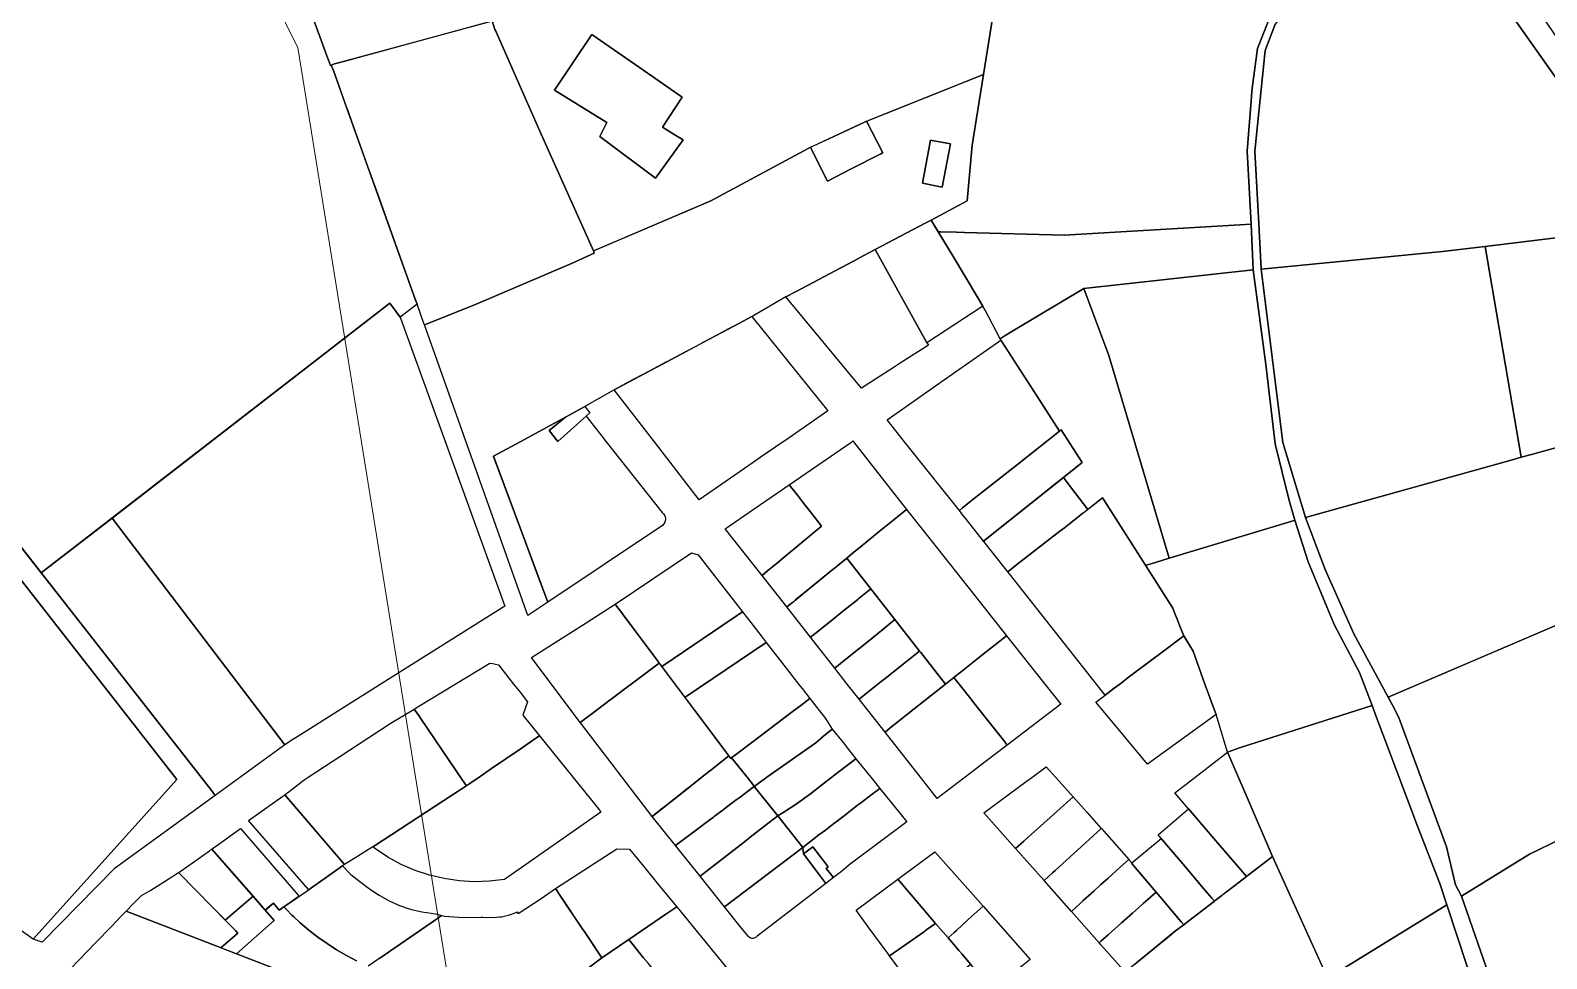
# Model space of a CAD drawing. Header units: metres. Extents: x 3 to 1027712, y 40 to 4430649.
# Drawn here: x 511568.1 to 511958.8, y 4410248 to 4410487.1 of the extents above; entities that cross this region are included whole.
import ezdxf

# ---------------------------------------------------------------- set-up
doc = ezdxf.new("R2010")
doc.units = ezdxf.units.M
doc.header["$MEASUREMENT"] = 0
doc.layers.add('A.ES.SDGC.CP.07003.cadastralparcel — CadastralParcel', color=1, linetype='Continuous')
doc.layers.add('Tuberias_distribucion_agua_ABAQUA', color=5, linetype='Continuous', lineweight=30)
doc.layers.add('Zonas_Interes_Minero_5_km', color=7, linetype='Continuous', lineweight=9, true_color=0xc0fac1)

msp = doc.modelspace()

# ---------------------------------------------------------------- linework, layer by layer
at = {"layer": 'A.ES.SDGC.CP.07003.cadastralparcel — CadastralParcel', "color": 7, "linetype": 'Continuous', "flags": 128}
for points in [[(511672.93, 4410571.28), (511692.8, 4410561.59), (511706.17, 4410555.14), (511717.67, 4410549.59), (511729.97, 4410501.22), (511648.78, 4410479.14), (511646.52, 4410478.53), (511645.43, 4410478.1), (511644.19, 4410481.53), (511637.51, 4410499.94), (511631.71, 4410515.9), (511627.51, 4410527.47), (511622.96, 4410540.02), (511622.47, 4410541.36), (511614.72, 4410559.42), (511610.64, 4410568.92), (511597.58, 4410597.58), (511592.65, 4410608.19), (511594.44, 4410607.37), (511614.77, 4410598.04), (511655.43, 4410579.81), (511672.93, 4410571.28)], [(511687.09, 4410489.56), (511729.97, 4410501.22), (511717.67, 4410549.59), (511741.3, 4410538.18), (511745.45, 4410536.17), (511750.09, 4410533.94), (511761.97, 4410531.02), (511765.93, 4410530.06), (511782.95, 4410527.85), (511786.84, 4410527.35), (511790.56, 4410526.87), (511807.49, 4410524.68), (511812.86, 4410523.87), (511821.18, 4410522.61), (511813.68, 4410475.77), (511783.07, 4410463.52), (511768.51, 4410456.73), (511743.42, 4410443.24), (511713.89, 4410430.64), (511713.18, 4410430.34), (511699.43, 4410461.15), (511688.02, 4410486.89), (511687.8, 4410487.35), (511687.09, 4410489.56)], [(511991.03, 4410438.34), (511970.3, 4410434.83), (511942.94, 4410431.48), (511931.97, 4410430.14), (511885.21, 4410425.63), (511884.62, 4410437.28), (511883.61, 4410456), (511886.27, 4410481.92), (511888.8, 4410488.47), (511904.97, 4410510.33), (511905.88, 4410514.18), (511917.63, 4410514.46), (511939.76, 4410515.06), (511940.41, 4410515.15), (511955.08, 4410494.47), (511972.86, 4410468.58), (511981.59, 4410455.44), (511991.03, 4410438.34)], [(511687.8, 4410487.35), (511688.02, 4410486.89), (511699.43, 4410461.15), (511713.18, 4410430.34), (511713.43, 4410429.77), (511707.52, 4410427.09), (511682.41, 4410416.38), (511669.64, 4410411.3), (511669.53, 4410411.63), (511667.76, 4410416.6), (511667.3, 4410417.85), (511667.31, 4410417.85), (511649.67, 4410467.13), (511646.25, 4410476.83), (511645.65, 4410478.19), (511646.52, 4410478.53), (511648.78, 4410479.14), (511687.09, 4410489.56), (511687.8, 4410487.35)], [(511716.64, 4410463.39), (511703.21, 4410471.74), (511712.76, 4410486.05), (511726.19, 4410476.81), (511736.04, 4410469.95), (511730.97, 4410462.2), (511734.43, 4410460.09), (511736.34, 4410458.92), (511729.18, 4410449.08), (511714.85, 4410459.81), (511716.64, 4410463.39)], [(511703.21, 4410471.74), (511716.64, 4410463.39), (511714.85, 4410459.81), (511729.18, 4410449.08), (511736.34, 4410458.92), (511734.43, 4410460.09), (511730.97, 4410462.2), (511736.04, 4410469.95), (511726.19, 4410476.81), (511712.76, 4410486.05), (511703.21, 4410471.74)], [(511800.24, 4410438.28), (511798.7, 4410437.47), (511785.83, 4410430.66), (511782.71, 4410429.01), (511780.41, 4410427.79), (511776.97, 4410425.97), (511765.43, 4410419.86), (511762.79, 4410418.46), (511754.07, 4410413.43), (511753.7, 4410413.23), (511752.89, 4410412.81), (511750.49, 4410411.54), (511749.4, 4410410.96), (511748.02, 4410410.23), (511746.49, 4410409.41), (511741.55, 4410406.79), (511741.02, 4410406.51), (511737.1, 4410404.43), (511736.79, 4410404.27), (511732.1, 4410401.77), (511731.86, 4410401.65), (511727.73, 4410399.45), (511721.98, 4410396.4), (511721.4, 4410396.1), (511718.53, 4410394.57), (511710.99, 4410390.23), (511706.92, 4410388.02), (511706.01, 4410387.52), (511694.29, 4410381.15), (511687.44, 4410377.43), (511687.42, 4410377.42), (511701.42, 4410339.82), (511696.32, 4410336.4), (511682.57, 4410375), (511669.64, 4410411.3), (511682.41, 4410416.38), (511707.52, 4410427.09), (511713.43, 4410429.77), (511713.18, 4410430.34), (511743.42, 4410443.24), (511768.51, 4410456.73), (511769.15, 4410457.03), (511771.38, 4410452.47), (511773.48, 4410448.29), (511779.64, 4410451.49), (511787.27, 4410455.32), (511787.7, 4410455.57), (511787.78, 4410455.6), (511783.57, 4410463.73), (511783.64, 4410463.75), (511813.68, 4410475.77), (511810.78, 4410457.6), (511809.54, 4410443.2), (511800.24, 4410438.28)], [(511774.03, 4410459.31), (511775.12, 4410459.82), (511783.07, 4410463.52), (511783.5, 4410463.7), (511783.57, 4410463.73), (511787.78, 4410455.6), (511787.7, 4410455.57), (511787.27, 4410455.32), (511779.64, 4410451.49), (511773.48, 4410448.29), (511771.38, 4410452.47), (511771.18, 4410452.87), (511769.15, 4410457.03), (511774.03, 4410459.31)], [(511800.07, 4410458.87), (511805.19, 4410457.91), (511803.08, 4410446.77), (511797.97, 4410447.73), (511800.07, 4410458.87)], [(511800.07, 4410458.87), (511797.97, 4410447.73), (511803.08, 4410446.77), (511805.19, 4410457.91), (511800.07, 4410458.87)], [(511568.89, 4410253.05), (511556.38, 4410261.86), (511469.55, 4410366.65), (511438.21, 4410406.74), (511487.65, 4410445.38), (511605.9, 4410294.13), (511568.89, 4410253.05)], [(511813.54, 4410416.1), (511799.14, 4410406.66), (511798.61, 4410407.61), (511792.08, 4410419.39), (511790.71, 4410421.85), (511785.83, 4410430.66), (511798.7, 4410437.47), (511800.24, 4410438.28), (511806.04, 4410428.61), (511812.17, 4410418.39), (511813.54, 4410416.1)], [(511817.97, 4410407.71), (511814.15, 4410415.03), (511813.54, 4410416.1), (511812.17, 4410418.39), (511806.04, 4410428.61), (511802.04, 4410435.27), (511802.63, 4410435.22), (511806.78, 4410435.11), (511808.84, 4410435.05), (511834.46, 4410434.34), (511882.63, 4410437.18), (511883.22, 4410425.44), (511839.58, 4410420.61), (511821.88, 4410410.04), (511819.02, 4410408.33), (511817.97, 4410407.71)], [(512010.51, 4410393.26), (511954.88, 4410377.9), (511952.23, 4410377.16), (511942.94, 4410431.48), (511970.3, 4410434.83), (511989.37, 4410438.06), (512010.51, 4410393.26)], [(511890.81, 4410380.99), (511885.21, 4410425.63), (511931.97, 4410430.14), (511942.94, 4410431.48), (511952.23, 4410377.16), (511949.63, 4410376.44), (511896.68, 4410361.68), (511890.81, 4410380.99)], [(511782.71, 4410429.01), (511785.83, 4410430.66), (511790.71, 4410421.85), (511792.08, 4410419.39), (511798.61, 4410407.61), (511799.14, 4410406.66), (511799.5, 4410406), (511792.26, 4410401.37), (511790.68, 4410400.36), (511782.31, 4410395), (511762.79, 4410418.46), (511765.43, 4410419.86), (511776.97, 4410425.97), (511780.41, 4410427.79), (511782.71, 4410429.01)], [(511845.99, 4410403.36), (511839.58, 4410420.61), (511883.22, 4410425.44), (511886.46, 4410401.08), (511888.84, 4410380.63), (511892.49, 4410366.03), (511893.95, 4410360.92), (511893.79, 4410360.88), (511861.52, 4410351.15), (511845.99, 4410403.36)], [(511835, 4410371.04), (511834.29, 4410371.97), (511838.72, 4410375.5), (511839.14, 4410375.84), (511833.7, 4410384.24), (511833.29, 4410383.92), (511829.16, 4410390.32), (511828.53, 4410391.28), (511819.97, 4410404.55), (511818.16, 4410407.36), (511817.97, 4410407.71), (511819.02, 4410408.33), (511821.88, 4410410.04), (511839.58, 4410420.61), (511845.99, 4410403.36), (511861.52, 4410351.15), (511857.99, 4410350.09), (511855.94, 4410349.47), (511855.42, 4410349.35), (511844.72, 4410366.19), (511844.41, 4410366.68), (511841.06, 4410364.07), (511840.62, 4410363.73), (511835, 4410371.04)], [(511663.43, 4410413.21), (511690.41, 4410338.83), (511658.65, 4410318.91), (511637.01, 4410305.22), (511636.33, 4410304.79), (511636.25, 4410304.74), (511636.16, 4410304.69), (511635.32, 4410304.16), (511634.36, 4410303.55), (511633.69, 4410303.06), (511592.19, 4410357.53), (511589.18, 4410361.47), (511660.76, 4410416.82), (511663.43, 4410413.21)], [(511753.7, 4410413.23), (511754.07, 4410413.43), (511754.39, 4410413.03), (511758.67, 4410407.69), (511773.57, 4410389.08), (511764.49, 4410382.8), (511762.76, 4410381.6), (511762.1, 4410381.15), (511756.19, 4410377.06), (511754.39, 4410375.82), (511740.48, 4410366.2), (511728.91, 4410381.15), (511718.53, 4410394.57), (511727.73, 4410399.45), (511732.1, 4410401.77), (511737.1, 4410404.43), (511741.55, 4410406.79), (511746.49, 4410409.41), (511749.4, 4410410.96), (511752.89, 4410412.81), (511753.7, 4410413.23)], [(511807.48, 4410363.46), (511801.28, 4410371.22), (511793.35, 4410381.15), (511788.87, 4410386.77), (511802.24, 4410396.17), (511814.48, 4410404.78), (511818.16, 4410407.36), (511829.16, 4410390.32), (511833.29, 4410383.92), (511822.46, 4410375.33), (511810.56, 4410365.9), (511808.28, 4410364.1), (511807.48, 4410363.46)], [(512030.04, 4410363.28), (511917.95, 4410315.39), (511909.11, 4410331.68), (511901.7, 4410348.28), (511896.68, 4410361.68), (511949.63, 4410376.44), (511952.23, 4410377.16), (511954.88, 4410377.9), (512014.42, 4410394.34), (512030.04, 4410363.28)], [(511706.92, 4410388.02), (511710.99, 4410390.23), (511712.3, 4410388.64), (511711.32, 4410387.74), (511709.04, 4410385.72), (511708.91, 4410385.6), (511704.01, 4410381.25), (511701.82, 4410384.03), (511706.01, 4410387.52), (511706.92, 4410388.02)], [(511709.04, 4410385.72), (511711.32, 4410387.74), (511713.51, 4410384.96), (511715.1, 4410382.95), (511716.52, 4410381.15), (511730.88, 4410362.93), (511731.29, 4410362.56), (511731.59, 4410362.09), (511731.75, 4410361.57), (511731.76, 4410361.02), (511731.63, 4410360.48), (511731.37, 4410360), (511730.98, 4410359.61), (511701.42, 4410339.82), (511698.7, 4410347.11), (511694.29, 4410358.96), (511687.43, 4410377.38), (511687.42, 4410377.42), (511687.44, 4410377.43), (511694.29, 4410381.15), (511706.01, 4410387.52), (511701.82, 4410384.03), (511704.01, 4410381.25), (511708.91, 4410385.6), (511709.04, 4410385.72)], [(511833.29, 4410383.92), (511833.7, 4410384.24), (511839.14, 4410375.84), (511838.72, 4410375.5), (511813.71, 4410355.58), (511809.32, 4410361.15), (511808.15, 4410362.62), (511807.48, 4410363.46), (511808.28, 4410364.1), (511810.56, 4410365.9), (511822.46, 4410375.33), (511833.29, 4410383.92)], [(511771.99, 4410359.44), (511769.39, 4410362.75), (511767.35, 4410365.35), (511765.76, 4410367.38), (511763.65, 4410370.08), (511779.76, 4410381.15), (511780.07, 4410381.36), (511780.23, 4410381.15), (511793.9, 4410363.74), (511791.56, 4410361.83), (511786.84, 4410358), (511782.48, 4410354.45), (511779.77, 4410352.24), (511778.46, 4410351.18), (511775.64, 4410348.88), (511774.52, 4410347.97), (511765.25, 4410340.41), (511764.47, 4410339.78), (511763.02, 4410338.6), (511756.66, 4410346.7), (511758.08, 4410347.88), (511760.72, 4410350.07), (511762.85, 4410351.84), (511766.39, 4410354.79), (511768.43, 4410356.48), (511771.99, 4410359.44)], [(511763.65, 4410370.08), (511765.76, 4410367.38), (511767.35, 4410365.35), (511769.39, 4410362.75), (511771.99, 4410359.44), (511768.43, 4410356.48), (511766.39, 4410354.79), (511762.85, 4410351.84), (511760.72, 4410350.07), (511758.08, 4410347.88), (511756.66, 4410346.7), (511754.39, 4410349.58), (511747.18, 4410358.76), (511754.39, 4410363.71), (511763.65, 4410370.08)], [(511835, 4410371.04), (511840.62, 4410363.73), (511839.98, 4410363.23), (511838.91, 4410362.4), (511834.56, 4410359.02), (511833.38, 4410358.1), (511822.33, 4410349.51), (511819.96, 4410347.67), (511814.48, 4410354.6), (511814.16, 4410355.02), (511813.78, 4410355.49), (511813.71, 4410355.58), (511834.29, 4410371.97), (511835, 4410371.04)], [(511862.45, 4410338.27), (511862.81, 4410337.38), (511863.8, 4410335), (511864.33, 4410333.69), (511865.3, 4410331.19), (511859.41, 4410326.73), (511857.39, 4410325.2), (511851.36, 4410320.64), (511849.3, 4410319.08), (511848.81, 4410318.71), (511847.41, 4410317.65), (511845.05, 4410315.86), (511842.8, 4410318.71), (511820.37, 4410347.14), (511819.96, 4410347.67), (511822.33, 4410349.51), (511833.38, 4410358.1), (511834.56, 4410359.02), (511838.91, 4410362.4), (511844.41, 4410366.68), (511844.72, 4410366.19), (511862.45, 4410338.27)], [(511592.19, 4410357.53), (511633.69, 4410303.06), (511615.76, 4410290.03), (511614.85, 4410291.2), (511574.07, 4410343.36), (511570.94, 4410347.36), (511589.18, 4410361.47), (511592.19, 4410357.53)], [(511800.23, 4410355.69), (511806.41, 4410347.89), (511812.9, 4410339.69), (511814.48, 4410337.69), (511819.63, 4410331.19), (511818.45, 4410330.25), (511816.67, 4410328.84), (511814.48, 4410327.1), (511808.01, 4410321.97), (511806.07, 4410320.43), (511803.9, 4410318.71), (511800.55, 4410322.98), (511797.53, 4410326.83), (511797.22, 4410327.23), (511790.88, 4410335.33), (511784.68, 4410343.23), (511778.46, 4410351.18), (511779.77, 4410352.24), (511782.48, 4410354.45), (511786.84, 4410358), (511791.56, 4410361.83), (511793.9, 4410363.74), (511800.23, 4410355.69)], [(511867.69, 4410327.21), (511865.3, 4410331.19), (511864.33, 4410333.69), (511863.8, 4410335), (511862.81, 4410337.38), (511862.45, 4410338.27), (511855.42, 4410349.35), (511855.94, 4410349.47), (511857.99, 4410350.09), (511861.52, 4410351.15), (511893.79, 4410360.88), (511893.95, 4410360.92), (511897.4, 4410350.2), (511904.07, 4410334.05), (511910.59, 4410321.75), (511913.82, 4410313.22), (511879.95, 4410302.38), (511878.5, 4410301.91), (511876.58, 4410301.22), (511873.62, 4410310.87), (511872.55, 4410313.8), (511872.03, 4410315.24), (511870.77, 4410318.71), (511867.69, 4410327.21)], [(512049.38, 4410320.89), (511954.39, 4410274.91), (511936.84, 4410264.13), (511935.33, 4410266.97), (511932.96, 4410276.76), (511920.83, 4410309.85), (511919.71, 4410312.16), (511917.95, 4410315.39), (512029.37, 4410363), (512049.38, 4410320.89)], [(511731.11, 4410323.45), (511730.82, 4410323.28), (511729.81, 4410324.62), (511729.62, 4410324.89), (511724.23, 4410332.08), (511720.66, 4410336.85), (511720.23, 4410337.42), (511719.79, 4410338.01), (511718.84, 4410339.28), (511738.47, 4410352.58), (511740.22, 4410352.06), (511751.62, 4410337.35), (511731.11, 4410323.45)], [(511778.46, 4410351.18), (511784.68, 4410343.23), (511781.69, 4410340.82), (511781.4, 4410340.6), (511780.86, 4410340.17), (511777.84, 4410337.75), (511774.97, 4410335.45), (511770.62, 4410331.97), (511769.16, 4410330.78), (511763.02, 4410338.6), (511764.47, 4410339.78), (511774.52, 4410347.97), (511775.64, 4410348.88), (511778.46, 4410351.18)], [(511781.69, 4410340.82), (511784.68, 4410343.23), (511790.88, 4410335.33), (511787.74, 4410332.79), (511783.62, 4410329.47), (511779.53, 4410326.15), (511776.9, 4410324.02), (511775.41, 4410322.82), (511769.16, 4410330.78), (511770.62, 4410331.97), (511774.97, 4410335.45), (511777.84, 4410337.75), (511780.86, 4410340.17), (511781.4, 4410340.6), (511781.69, 4410340.82)], [(511718.84, 4410339.28), (511719.79, 4410338.01), (511720.23, 4410337.42), (511720.66, 4410336.85), (511724.23, 4410332.08), (511729.62, 4410324.89), (511729.81, 4410324.62), (511730.02, 4410324.34), (511730.17, 4410324.15), (511726.35, 4410321.29), (511725.65, 4410320.76), (511724.96, 4410320.25), (511722.59, 4410318.47), (511722.57, 4410318.46), (511722.33, 4410318.29), (511717.78, 4410314.85), (511717.53, 4410314.67), (511712.41, 4410310.81), (511712.19, 4410310.64), (511712.17, 4410310.63), (511709.79, 4410308.82), (511703.67, 4410316.99), (511697.97, 4410324.6), (511697.22, 4410325.61), (511711.34, 4410334.53), (511712.78, 4410335.45), (511718.84, 4410339.28)], [(511731.11, 4410323.45), (511751.62, 4410337.35), (511754.39, 4410333.78), (511756.7, 4410330.79), (511757.75, 4410329.44), (511737.14, 4410315.56), (511736.77, 4410315.33), (511730.82, 4410323.28), (511731.11, 4410323.45)], [(511787.74, 4410332.79), (511790.88, 4410335.33), (511797.22, 4410327.23), (511790.98, 4410322.26), (511788.68, 4410320.43), (511787.36, 4410319.38), (511786.52, 4410318.71), (511783.05, 4410315.96), (511781.66, 4410314.85), (511778.62, 4410318.71), (511775.41, 4410322.82), (511776.9, 4410324.02), (511779.53, 4410326.15), (511783.62, 4410329.47), (511787.74, 4410332.79)], [(511818.45, 4410330.25), (511819.63, 4410331.19), (511829.51, 4410318.71), (511833.59, 4410313.55), (511819.83, 4410303.02), (511819.19, 4410303.83), (511817.53, 4410305.93), (511814.48, 4410309.79), (511810.91, 4410314.3), (511810.45, 4410314.89), (511807.43, 4410318.71), (511806.43, 4410319.98), (511806.07, 4410320.43), (511808.01, 4410321.97), (511814.48, 4410327.1), (511816.67, 4410328.84), (511818.45, 4410330.25)], [(511867.69, 4410327.21), (511870.77, 4410318.71), (511872.03, 4410315.24), (511872.55, 4410313.8), (511873.62, 4410310.87), (511855.99, 4410298.14), (511844.98, 4410311.31), (511842.68, 4410314.06), (511845.05, 4410315.86), (511847.41, 4410317.65), (511848.81, 4410318.71), (511849.3, 4410319.08), (511851.36, 4410320.64), (511857.39, 4410325.2), (511859.41, 4410326.73), (511865.3, 4410331.19), (511867.69, 4410327.21)], [(511737.14, 4410315.56), (511757.75, 4410329.44), (511762.84, 4410322.87), (511766.07, 4410318.71), (511766.96, 4410317.56), (511768.96, 4410314.98), (511766.64, 4410313.21), (511764.44, 4410311.55), (511754.39, 4410303.94), (511749.85, 4410300.51), (511748.82, 4410299.72), (511748.73, 4410299.67), (511748.59, 4410299.55), (511748.07, 4410300.25), (511736.77, 4410315.33), (511737.14, 4410315.56)], [(511797.22, 4410327.23), (511797.53, 4410326.83), (511800.55, 4410322.98), (511803.9, 4410318.71), (511800.28, 4410315.84), (511794.24, 4410311.05), (511791.67, 4410309.01), (511789.68, 4410307.43), (511788.33, 4410306.35), (511781.66, 4410314.85), (511783.05, 4410315.96), (511786.52, 4410318.71), (511787.36, 4410319.38), (511788.68, 4410320.43), (511790.98, 4410322.26), (511797.22, 4410327.23)], [(511668.21, 4410313.04), (511677.56, 4410318.72), (511686.52, 4410324.15), (511687.26, 4410324.03), (511687.99, 4410323.86), (511688.71, 4410323.69), (511692.63, 4410318.71), (511694.29, 4410316.61), (511696.24, 4410314.15), (511695.03, 4410310.75), (511699.32, 4410305.43), (511698.62, 4410304.95), (511694.29, 4410301.98), (511686.96, 4410296.95), (511684.02, 4410294.93), (511683.73, 4410294.73), (511681.38, 4410293.11), (511680.49, 4410292.53), (511679.51, 4410293.96), (511668.62, 4410309.92), (511668.43, 4410310.42), (511666.99, 4410312.3), (511668.21, 4410313.04)], [(511724.96, 4410320.25), (511725.65, 4410320.76), (511726.35, 4410321.29), (511730.17, 4410324.15), (511748.07, 4410300.25), (511743.47, 4410296.59), (511743.13, 4410296.33), (511741.26, 4410294.86), (511741.1, 4410294.73), (511740.81, 4410294.5), (511739.89, 4410293.77), (511738.02, 4410292.3), (511737.53, 4410291.9), (511734.34, 4410289.38), (511733.97, 4410289.09), (511731.92, 4410287.46), (511730.68, 4410286.48), (511728.32, 4410284.61), (511710.18, 4410308.28), (511709.79, 4410308.82), (511712.17, 4410310.63), (511712.19, 4410310.64), (511712.41, 4410310.81), (511717.53, 4410314.67), (511717.78, 4410314.85), (511722.33, 4410318.29), (511722.57, 4410318.46), (511722.59, 4410318.47), (511724.96, 4410320.25)], [(511806.43, 4410319.98), (511807.43, 4410318.71), (511810.45, 4410314.89), (511810.91, 4410314.3), (511814.48, 4410309.79), (511817.53, 4410305.93), (511819.19, 4410303.83), (511819.83, 4410303.02), (511814.48, 4410298.92), (511808.99, 4410294.72), (511801.79, 4410289.22), (511797.46, 4410294.73), (511788.33, 4410306.35), (511789.68, 4410307.43), (511791.67, 4410309.01), (511794.24, 4410311.05), (511800.28, 4410315.84), (511803.9, 4410318.71), (511806.07, 4410320.43), (511806.43, 4410319.98)], [(512068.82, 4410278.31), (512042.4, 4410263.63), (512036.01, 4410260.08), (511999.28, 4410239.66), (511997.66, 4410238.76), (511953.2, 4410214.05), (511948.57, 4410228.24), (511943.87, 4410243.84), (511936.84, 4410264.13), (511954.39, 4410274.91), (512048.54, 4410320.49), (512061.72, 4410294.41), (512061.25, 4410293.47), (512068.82, 4410278.31)], [(511768.96, 4410314.98), (511772.97, 4410309.82), (511774.72, 4410307.13), (511772.49, 4410305.3), (511770.47, 4410303.62), (511757.91, 4410294.73), (511755.56, 4410293.05), (511754.66, 4410292.38), (511754.39, 4410292.75), (511752.8, 4410294.73), (511748.82, 4410299.72), (511749.85, 4410300.51), (511754.39, 4410303.94), (511764.44, 4410311.55), (511766.64, 4410313.21), (511768.96, 4410314.98)], [(511672.39, 4410304.39), (511679.51, 4410293.96), (511680.49, 4410292.53), (511676.92, 4410290.2), (511656.8, 4410277.06), (511655.26, 4410276.1), (511652.66, 4410274.47), (511649.08, 4410272.23), (511633.67, 4410290.23), (511634.19, 4410290.62), (511634.8, 4410291.08), (511638.69, 4410294.04), (511639.74, 4410294.73), (511647.83, 4410300.03), (511652.85, 4410303.32), (511655.33, 4410304.95), (511660.86, 4410308.58), (511666.99, 4410312.3), (511668.43, 4410310.42), (511668.62, 4410309.92), (511672.39, 4410304.39)], [(511903.79, 4410243.72), (511902.41, 4410242.89), (511888.18, 4410274.34), (511881.88, 4410288.94), (511879.41, 4410294.67), (511876.58, 4410301.22), (511878.5, 4410301.91), (511879.95, 4410302.38), (511913.82, 4410313.22), (511915, 4410310.12), (511917.56, 4410303.37), (511925.49, 4410282.1), (511931.26, 4410267.35), (511933.08, 4410261.82), (511905.64, 4410244.97), (511903.79, 4410243.72)], [(511772.49, 4410305.3), (511774.72, 4410307.13), (511777.59, 4410303.69), (511778.89, 4410301.87), (511780.8, 4410299.5), (511776.49, 4410296.18), (511775.83, 4410295.67), (511774.6, 4410294.73), (511771.94, 4410292.67), (511769.09, 4410290.49), (511765.16, 4410287.63), (511761.8, 4410285.49), (511760.73, 4410284.79), (511756.11, 4410290.57), (511754.66, 4410292.38), (511755.56, 4410293.05), (511757.91, 4410294.73), (511770.47, 4410303.62), (511772.49, 4410305.3)], [(511656.8, 4410277.06), (511676.92, 4410290.2), (511681.38, 4410293.11), (511683.73, 4410294.73), (511684.02, 4410294.93), (511686.96, 4410296.95), (511694.29, 4410301.98), (511698.62, 4410304.95), (511699.32, 4410305.43), (511714.52, 4410286.55), (511715.15, 4410285.77), (511690.28, 4410268.38), (511686.41, 4410267.93), (511682.51, 4410267.81), (511678.62, 4410268.04), (511674.77, 4410268.61), (511670.98, 4410269.51), (511670.68, 4410269.59), (511667.28, 4410270.73), (511663.7, 4410272.28), (511660.27, 4410274.13), (511657.02, 4410276.27), (511656.35, 4410276.78), (511656.8, 4410277.06)], [(511748.82, 4410299.72), (511752.8, 4410294.73), (511754.39, 4410292.75), (511754.66, 4410292.38), (511754.39, 4410292.18), (511750.99, 4410289.62), (511749.98, 4410288.87), (511747.48, 4410286.98), (511746.55, 4410286.28), (511744.4, 4410284.66), (511744.14, 4410284.46), (511742.23, 4410283.03), (511740.41, 4410281.66), (511734.36, 4410277.11), (511728.32, 4410284.61), (511734.34, 4410289.38), (511738.02, 4410292.3), (511741.1, 4410294.73), (511741.26, 4410294.86), (511743.47, 4410296.59), (511748.07, 4410300.25), (511748.59, 4410299.55), (511748.73, 4410299.67), (511748.82, 4410299.72)], [(511780.8, 4410299.5), (511784.66, 4410294.73), (511786.98, 4410291.86), (511784.72, 4410290.12), (511782, 4410288.04), (511781.28, 4410287.5), (511777.81, 4410284.83), (511776.07, 4410283.5), (511775.18, 4410282.83), (511772.96, 4410281.12), (511771.32, 4410279.87), (511767.13, 4410276.67), (511760.73, 4410284.79), (511761.8, 4410285.49), (511765.16, 4410287.63), (511769.09, 4410290.49), (511771.94, 4410292.67), (511774.6, 4410294.73), (511775.83, 4410295.67), (511776.49, 4410296.18), (511780.8, 4410299.5)], [(511874.64, 4410277.12), (511866.5, 4410286.57), (511863.04, 4410290.68), (511868.17, 4410294.67), (511876.58, 4410301.22), (511879.41, 4410294.67), (511881.88, 4410288.94), (511888.18, 4410274.34), (511881.88, 4410269.49), (511881.48, 4410269.18), (511880.01, 4410270.88), (511876.86, 4410274.54), (511874.64, 4410277.12)], [(511824.74, 4410293.64), (511826.14, 4410294.67), (511829.89, 4410297.45), (511832.36, 4410294.67), (511836.78, 4410289.7), (511832.6, 4410285.93), (511827.53, 4410281.35), (511825.32, 4410279.36), (511824.12, 4410278.28), (511821.99, 4410276.35), (511813.82, 4410285.55), (511824.74, 4410293.64)], [(511756.11, 4410290.57), (511760.73, 4410284.79), (511757.06, 4410281.96), (511754.39, 4410279.88), (511753.59, 4410279.26), (511752.1, 4410278.11), (511740.68, 4410269.26), (511734.36, 4410277.11), (511740.41, 4410281.66), (511742.23, 4410283.03), (511744.14, 4410284.46), (511744.4, 4410284.66), (511746.55, 4410286.28), (511747.48, 4410286.98), (511749.98, 4410288.87), (511750.99, 4410289.62), (511754.39, 4410292.18), (511754.66, 4410292.38), (511756.11, 4410290.57)], [(511786.98, 4410291.86), (511793.93, 4410283.26), (511779.34, 4410272.37), (511777.13, 4410270.48), (511775.04, 4410268.89), (511773.14, 4410271.25), (511773.67, 4410271.67), (511769.71, 4410276.76), (511768.05, 4410275.5), (511767.34, 4410274.96), (511767.13, 4410276.67), (511771.32, 4410279.87), (511772.96, 4410281.12), (511775.18, 4410282.83), (511776.07, 4410283.5), (511777.81, 4410284.83), (511781.28, 4410287.5), (511782, 4410288.04), (511784.72, 4410290.12), (511786.98, 4410291.86)], [(511633.2, 4410289.87), (511633.67, 4410290.23), (511649.08, 4410272.23), (511648.57, 4410271.91), (511640.28, 4410266.11), (511639.83, 4410265.79), (511636.39, 4410269.76), (511624.35, 4410283.62), (511633.2, 4410289.87)], [(511836.78, 4410289.7), (511840.36, 4410285.69), (511843.98, 4410281.62), (511844.09, 4410281.51), (511843.98, 4410281.42), (511841.97, 4410279.6), (511838.99, 4410276.9), (511832.2, 4410270.73), (511831.5, 4410270.1), (511829.3, 4410268.11), (511821.99, 4410276.35), (511824.12, 4410278.28), (511825.32, 4410279.36), (511827.53, 4410281.35), (511832.6, 4410285.93), (511836.78, 4410289.7)], [(511870.43, 4410266.11), (511865.03, 4410272.45), (511861.45, 4410276.64), (511859.51, 4410278.93), (511858.72, 4410279.88), (511866.5, 4410286.57), (511874.64, 4410277.12), (511876.86, 4410274.54), (511880.01, 4410270.88), (511881.48, 4410269.18), (511879.57, 4410267.71), (511875.1, 4410264.27), (511873.4, 4410262.97), (511873.22, 4410262.82), (511872.58, 4410263.58), (511870.43, 4410266.11)], [(511757.06, 4410281.96), (511760.73, 4410284.79), (511767.13, 4410276.67), (511746.97, 4410261.36), (511740.68, 4410269.26), (511752.1, 4410278.11), (511753.59, 4410279.26), (511754.39, 4410279.88), (511757.06, 4410281.96)], [(511637.36, 4410264.07), (511634.19, 4410261.86), (511633.42, 4410261.32), (511632.26, 4410260.51), (511630.73, 4410262.3), (511629.15, 4410260.96), (511628.61, 4410260.5), (511614.91, 4410276.24), (511615.43, 4410276.61), (511616.08, 4410277.07), (511622.3, 4410281.49), (511635.43, 4410266.29), (511637.14, 4410264.32), (511637.36, 4410264.07)], [(511841.97, 4410279.6), (511843.98, 4410281.42), (511844.09, 4410281.51), (511851.15, 4410273.57), (511848.92, 4410271.55), (511845.74, 4410268.66), (511843.98, 4410267.07), (511842.12, 4410265.39), (511839.42, 4410262.94), (511838.61, 4410262.2), (511836.35, 4410260.16), (511829.3, 4410268.11), (511831.5, 4410270.1), (511832.2, 4410270.73), (511838.99, 4410276.9), (511841.97, 4410279.6)], [(511865.87, 4410257.17), (511865.32, 4410256.74), (511864.67, 4410257.49), (511859.24, 4410263.88), (511858.18, 4410265.12), (511851.84, 4410272.56), (511851.96, 4410272.66), (511859.51, 4410278.93), (511861.45, 4410276.64), (511865.03, 4410272.45), (511870.43, 4410266.11), (511872.58, 4410263.58), (511873.22, 4410262.82), (511866.28, 4410257.49), (511865.87, 4410257.17)], [(511618.29, 4410257.92), (511615.11, 4410261.18), (511606.31, 4410270.17), (511607.02, 4410270.63), (511614.3, 4410275.81), (511614.58, 4410276), (511614.91, 4410276.24), (511625.51, 4410264.05), (511618.29, 4410257.92)], [(511726.41, 4410271.35), (511730.78, 4410266.04), (511734.65, 4410261.34), (511732.15, 4410259.64), (511727.23, 4410256.28), (511722.29, 4410252.91), (511715.36, 4410248.18), (511710.95, 4410254.8), (511710.33, 4410255.74), (511709.97, 4410256.28), (511704.92, 4410263.84), (511703.46, 4410266.03), (511719.23, 4410276.32), (511722.46, 4410276.17), (511726.41, 4410271.35)], [(511767.34, 4410274.96), (511771.31, 4410269.75), (511773.1, 4410267.39), (511758.67, 4410256.28), (511755.42, 4410253.78), (511755.14, 4410253.51), (511754.8, 4410253.32), (511754.38, 4410253.22), (511754.04, 4410253.21), (511753.66, 4410253.31), (511753.32, 4410253.5), (511753.03, 4410253.76), (511751.03, 4410256.28), (511746.97, 4410261.36), (511767.13, 4410276.67), (511767.34, 4410274.96)], [(511769.71, 4410276.76), (511773.67, 4410271.67), (511773.14, 4410271.25), (511775.04, 4410268.89), (511773.1, 4410267.39), (511771.31, 4410269.75), (511767.34, 4410274.96), (511768.05, 4410275.5), (511769.71, 4410276.76)], [(511793.17, 4410266.63), (511791.62, 4410268.44), (511801.19, 4410275.5), (511806.12, 4410269.95), (511811.01, 4410264.43), (511813.59, 4410261.53), (511809.79, 4410258.06), (511806.74, 4410255.29), (511806.12, 4410254.73), (511804.58, 4410253.33), (511801.38, 4410257.06), (511799.4, 4410259.37), (511798.49, 4410260.43), (511795.04, 4410264.45), (511793.95, 4410265.71), (511793.17, 4410266.63)], [(511858.18, 4410265.12), (511856.08, 4410263.27), (511854.88, 4410262.2), (511853.52, 4410260.99), (511852.1, 4410259.73), (511849.99, 4410257.85), (511849.3, 4410257.24), (511845.85, 4410254.17), (511843.98, 4410252.51), (511843.51, 4410252.09), (511836.35, 4410260.16), (511838.61, 4410262.2), (511839.42, 4410262.94), (511842.12, 4410265.39), (511843.98, 4410267.07), (511845.74, 4410268.66), (511848.92, 4410271.55), (511851.15, 4410273.57), (511851.96, 4410272.66), (511851.84, 4410272.56), (511858.18, 4410265.12)], [(511620.94, 4410255.22), (511621.6, 4410254.55), (511617.18, 4410250.8), (511616.16, 4410251.2), (511592.84, 4410260.23), (511593.15, 4410260.55), (511594.21, 4410261.65), (511596.73, 4410264.25), (511598.54, 4410265.28), (511599.16, 4410265.63), (511604.59, 4410269.08), (511605.06, 4410269.38), (511606.31, 4410270.17), (511615.11, 4410261.18), (511620.94, 4410255.22)], [(511793.17, 4410266.63), (511793.95, 4410265.71), (511795.04, 4410264.45), (511798.49, 4410260.43), (511799.4, 4410259.37), (511801.38, 4410257.06), (511799.13, 4410255.48), (511798.25, 4410254.86), (511791.69, 4410250.24), (511789.53, 4410248.72), (511789.17, 4410249.21), (511784.03, 4410256.2), (511782.47, 4410258.31), (511780.86, 4410260.49), (511791.62, 4410268.44), (511793.17, 4410266.63)], [(511621.25, 4410249.23), (511617.18, 4410250.8), (511621.6, 4410254.55), (511620.94, 4410255.22), (511618.29, 4410257.92), (511625.51, 4410264.05), (511628.61, 4410260.5), (511630.92, 4410257.84), (511621.25, 4410249.23)], [(511863.2, 4410255.12), (511850.18, 4410244.52), (511849.88, 4410244.92), (511843.98, 4410251.57), (511843.51, 4410252.09), (511843.98, 4410252.51), (511845.85, 4410254.17), (511849.3, 4410257.24), (511849.99, 4410257.85), (511852.1, 4410259.73), (511853.52, 4410260.99), (511854.88, 4410262.2), (511856.08, 4410263.27), (511858.18, 4410265.12), (511859.24, 4410263.88), (511864.67, 4410257.49), (511865.32, 4410256.74), (511863.2, 4410255.12)], [(511734.65, 4410261.34), (511738.46, 4410256.71), (511738.81, 4410256.28), (511747.68, 4410245.49), (511741.84, 4410240.03), (511736.77, 4410235.3), (511735.16, 4410237.25), (511731.21, 4410242.06), (511727.28, 4410246.85), (511726.06, 4410248.32), (511722.29, 4410252.91), (511727.23, 4410256.28), (511732.15, 4410259.64), (511734.65, 4410261.34)], [(511813.59, 4410261.53), (511815.51, 4410259.37), (511825.75, 4410247.81), (511821.85, 4410244.66), (511816.04, 4410239.97), (511813.94, 4410242.42), (511813, 4410243.51), (511810.45, 4410246.49), (511810.03, 4410246.98), (511808.11, 4410249.21), (511807.37, 4410250.08), (511806.12, 4410251.53), (511804.58, 4410253.33), (511806.12, 4410254.73), (511806.74, 4410255.29), (511809.79, 4410258.06), (511813.59, 4410261.53)], [(511903.79, 4410243.72), (511905.64, 4410244.97), (511933.08, 4410261.82), (511938.31, 4410245.98), (511948.35, 4410213.51), (511948.85, 4410211.62), (511941.79, 4410207.64), (511935.2, 4410203.94), (511923.11, 4410197.11), (511902.41, 4410242.89), (511903.79, 4410243.72)], [(511799.13, 4410255.48), (511801.38, 4410257.06), (511804.58, 4410253.33), (511806.12, 4410251.53), (511807.37, 4410250.08), (511808.11, 4410249.21), (511810.03, 4410246.98), (511810.45, 4410246.49), (511807.85, 4410244.59), (511806.12, 4410243.32), (511800.08, 4410238.9), (511797.92, 4410237.32), (511795.92, 4410240.04), (511794, 4410242.65), (511792.92, 4410244.11), (511789.53, 4410248.72), (511791.69, 4410250.24), (511798.25, 4410254.86), (511799.13, 4410255.48)]]:
    msp.add_lwpolyline(points, close=True, dxfattribs=at)
for points in [[(511887.03, 4410489.42), (511884.33, 4410482.43), (511882.96, 4410472.28), (511881.61, 4410456.03), (511882.63, 4410437.18), (511834.46, 4410434.34), (511808.84, 4410435.05), (511806.78, 4410435.11), (511802.63, 4410435.22), (511802.04, 4410435.27), (511800.24, 4410438.28), (511809.54, 4410443.2), (511810.78, 4410457.6), (511813.68, 4410475.77), (511813.68, 4410475.77), (511821.18, 4410522.61)], [(511637.51, 4410499.94), (511644.19, 4410481.53), (511645.43, 4410478.1), (511645.43, 4410478.1), (511645.65, 4410478.19), (511646.25, 4410476.83), (511649.45, 4410467.76), (511649.67, 4410467.13), (511649.98, 4410466.26), (511651.05, 4410463.27), (511653.05, 4410457.7), (511655.03, 4410452.16), (511657.56, 4410445.1), (511663.94, 4410427.27), (511667.3, 4410417.85), (511667.76, 4410416.6), (511663.43, 4410413.21), (511660.76, 4410416.82), (511570.94, 4410347.36), (511498.05, 4410440.61)], [(511960.97, 4410161.1), (511955.41, 4410186.79), (511948.85, 4410211.62), (511948.35, 4410213.51), (511938.31, 4410245.98), (511933.08, 4410261.82), (511931.26, 4410267.35), (511925.49, 4410282.1), (511917.56, 4410303.37), (511915, 4410310.12), (511913.82, 4410313.22), (511910.59, 4410321.75), (511904.07, 4410334.05), (511897.4, 4410350.2), (511893.95, 4410360.92), (511892.49, 4410366.03), (511888.84, 4410380.63), (511886.46, 4410401.08), (511883.22, 4410425.44), (511882.63, 4410437.18), (511881.61, 4410456.03), (511882.96, 4410472.28), (511884.33, 4410482.43), (511887.03, 4410489.42)], [(511888.8, 4410488.47), (511886.27, 4410481.92), (511883.61, 4410456), (511884.62, 4410437.28), (511885.21, 4410425.63), (511890.81, 4410380.99), (511896.68, 4410361.68), (511901.7, 4410348.28), (511909.11, 4410331.68), (511917.95, 4410315.39), (511919.71, 4410312.16), (511920.83, 4410309.85), (511932.96, 4410276.76), (511935.33, 4410266.97), (511936.84, 4410264.13), (511943.87, 4410243.84), (511948.57, 4410228.24), (511953.2, 4410214.05), (511954.98, 4410208.58), (511959.9, 4410191.27)], [(511498.05, 4410440.61), (511574.07, 4410343.36), (511614.85, 4410291.2), (511615.76, 4410290.03), (511589.74, 4410271.11), (511571.21, 4410252.27), (511568.89, 4410253.05), (511605.9, 4410294.13), (511487.65, 4410445.38)], [(511652.18, 4410247.45), (511649.58, 4410248.8), (511647.04, 4410250.27), (511644.58, 4410251.86), (511642.18, 4410253.55), (511639.87, 4410255.34), (511638.76, 4410256.28), (511637.63, 4410257.24), (511636.02, 4410258.74), (511635.48, 4410259.24), (511634.19, 4410260.54), (511633.42, 4410261.32), (511634.19, 4410261.86), (511640.28, 4410266.11), (511648.57, 4410271.91), (511650.73, 4410269.68), (511653.01, 4410267.85), (511655.51, 4410265.98), (511658.01, 4410264.31), (511660.56, 4410262.89), (511663.21, 4410261.71), (511666.02, 4410260.77), (511669.03, 4410260.07), (511670.32, 4410259.88), (511672.55, 4410259.56), (511674.13, 4410259.12), (511674.13, 4410259.12), (511669.99, 4410256.28), (511660.65, 4410249.87), (511655.13, 4410246.08)], [(511852.69, 4410246.56), (511860.09, 4410252.58), (511860.43, 4410252.86), (511862.49, 4410254.53), (511863.2, 4410255.12), (511863.9, 4410255.65), (511865.32, 4410256.74), (511865.87, 4410257.17), (511866.11, 4410257.35), (511866.28, 4410257.49), (511873.22, 4410262.82), (511873.4, 4410262.97), (511875.1, 4410264.27), (511875.39, 4410264.49), (511876.28, 4410265.17), (511879.57, 4410267.71), (511881.48, 4410269.18), (511881.88, 4410269.49), (511888.18, 4410274.34), (511923.11, 4410197.11)], [(511657.6, 4410247.77), (511658.14, 4410248.14), (511660.65, 4410249.87), (511667.5, 4410254.57), (511669.99, 4410256.28), (511670.28, 4410256.48), (511671.28, 4410257.17), (511674.09, 4410259.1), (511674.93, 4410258.96), (511678.46, 4410258.66), (511679.61, 4410258.62), (511679.62, 4410258.62), (511684.3, 4410258.68), (511684.61, 4410258.67), (511684.66, 4410258.66), (511687.46, 4410258.61), (511688.97, 4410258.73), (511689.56, 4410258.78), (511690.54, 4410259), (511691.32, 4410259.18), (511693.27, 4410259.87), (511693.58, 4410260.03), (511693.85, 4410259.62), (511699.72, 4410263.53), (511703.46, 4410266.03), (511704.92, 4410263.84), (511705.15, 4410263.48), (511706.54, 4410261.4), (511708.88, 4410257.89), (511709.97, 4410256.28), (511710.33, 4410255.74), (511710.95, 4410254.8), (511711.81, 4410253.5), (511715.36, 4410248.18), (511711.04, 4410244.97)], [(511578.5, 4410245.41), (511584.91, 4410252.03), (511589.02, 4410256.28), (511590.34, 4410257.64), (511591.55, 4410258.9), (511591.55, 4410258.9), (511592.84, 4410260.23), (511616.16, 4410251.2), (511662.07, 4410233.42)], [(511662.07, 4410233.42), (511621.25, 4410249.23), (511621.25, 4410249.23), (511630.92, 4410257.84), (511628.61, 4410260.5), (511630.73, 4410262.3), (511632.26, 4410260.51), (511633.42, 4410261.32), (511634.19, 4410260.54), (511635.48, 4410259.24), (511636.02, 4410258.74), (511637.63, 4410257.24), (511638.76, 4410256.28), (511639.87, 4410255.34), (511642.18, 4410253.55), (511644.58, 4410251.86), (511647.04, 4410250.27), (511649.58, 4410248.8), (511652.18, 4410247.45)], [(511710.11, 4410244.28), (511715.36, 4410248.18), (511722.29, 4410252.91), (511726.06, 4410248.32), (511727.28, 4410246.85)]]:
    msp.add_lwpolyline(points, dxfattribs=at)
at = {"layer": 'Tuberias_distribucion_agua_ABAQUA'}
msp.add_lwpolyline([(512141.27, 4410135.32), (512132.6, 4410131.3), (512105.5, 4410185.07), (512064.44, 4410285.4), (512001.79, 4410417.48), (511918.81, 4410534.95), (511831.18, 4410604.59), (511741.22, 4410655.81), (511636.66, 4410687.35), (511537.39, 4410704.92), (511421.61, 4410712.54), (511311.12, 4410712.54), (511231.32, 4410700.69), (511171.42, 4410685.87), (511059.66, 4410651.16)], dxfattribs=at)
at = {"layer": 'Zonas_Interes_Minero_5_km'}
msp.add_lwpolyline([(511608.33, 4409829.77), (511757.58, 4409970.14), (511708.01, 4410055.06), (511706.13, 4410055.57), (511705.81, 4410055.65), (511704.3, 4410056.06), (511704.68, 4410063.27), (511637, 4410482.72), (511578.3, 4410599.55), (511448.27, 4410833.42), (511376, 4410892.53), (511361.07, 4411061.56)], dxfattribs=at)

doc.saveas('drawing.dxf')
